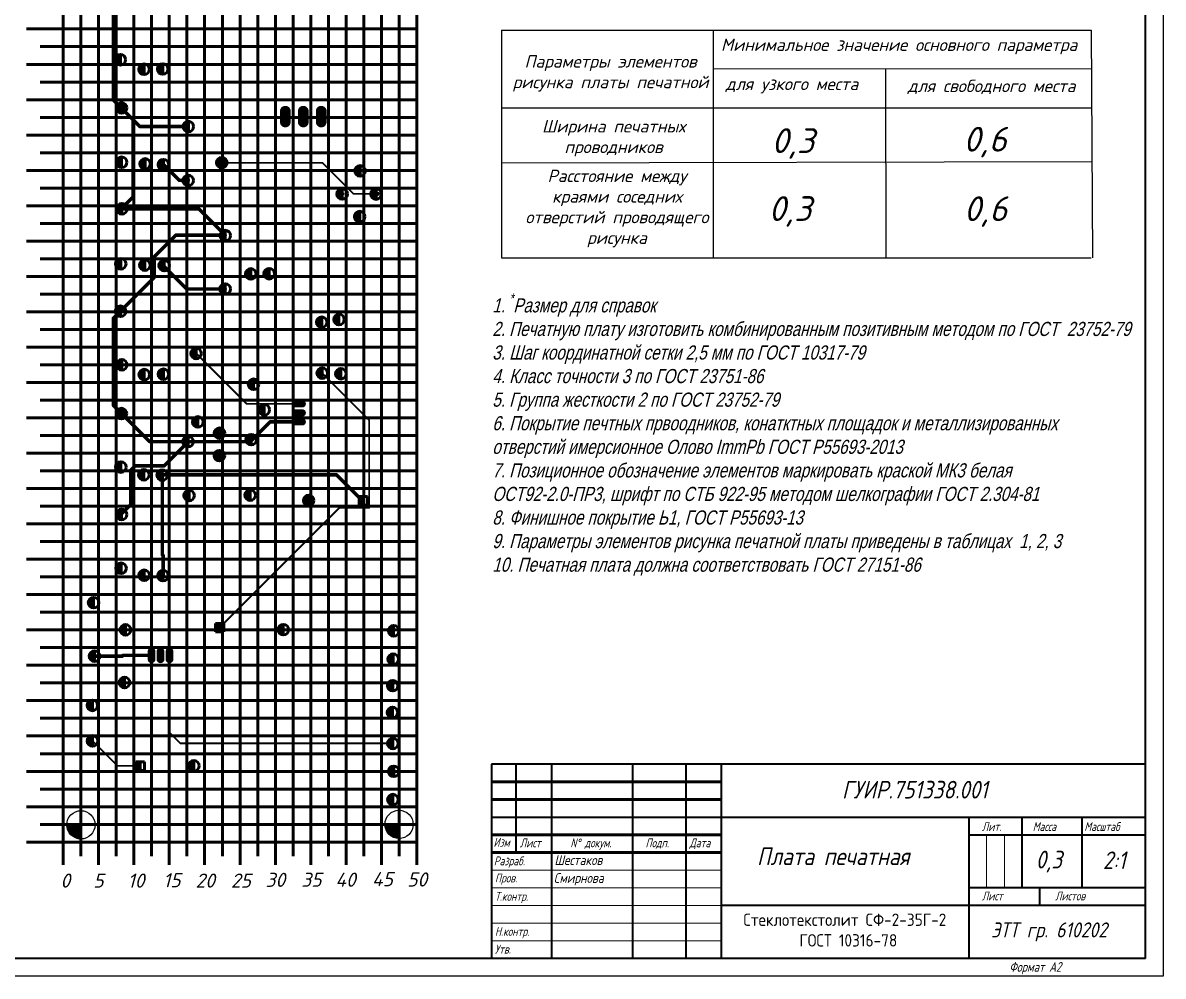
# Model space of a CAD drawing. Header units: millimetres. Extents: x 0 to 9139, y -367 to 2333.
# Drawn here: x 5945.3 to 6267.9, y 1450 to 1719.7 of the extents above; entities that cross this region are included whole.
import ezdxf

# ---------------------------------------------------------------- set-up
doc = ezdxf.new("R2010")
doc.units = ezdxf.units.MM
doc.header["$LTSCALE"] = 0.5
doc.layers.get('0').update_dxf_attribs({"lineweight": 60})
for name, color, linetype in [('BottomLayer', 5, 'Continuous'), ('KONTUR', 7, 'Continuous'), ('MultiLayer', 9, 'Continuous'), ('PDF _Текст', 7, 'Continuous')]:
    doc.layers.add(name, color=color, linetype=linetype)
for name, color, linetype, lineweight in [('Основная', 7, 'Continuous', 40), ('Слой1', 7, 'Continuous', 60), ('текст', 7, 'Continuous', 30), ('Толстые', 7, 'Continuous', 30), ('тонкая', 7, 'Continuous', 20)]:
    doc.layers.add(name, color=color, linetype=linetype, lineweight=lineweight)
doc.styles.add('ESKD', font='standarteskd.shx', dxfattribs={"width": 0.8, "oblique": 15})
doc.styles.add('PDF ISOCPEUR Italic', font='isocpeui.ttf')
doc.styles.get("Standard").update_dxf_attribs({"font": 'isocpeui.ttf', "width": 0.9})
doc.styles.add('стиль1', font='romans.shx', dxfattribs={"width": 0.75, "oblique": 15, "height": 3.5})

# ---------------------------------------------------------------- blocks, each defined once
blk = doc.blocks.new('*U61')
for p, q in [((-7.5, 3.22), (-7.5, -3.22)), ((-2.5, 3.22), (-2.5, -0.78)), ((2.5, 3.22), (2.5, -3.22)), ((7.5, 3.22), (7.5, -0.78))]:
    blk.add_line(p, q)
blk = doc.blocks.new('*U62')
at = {"color": 0, "linetype": 'ByBlock', "lineweight": -2, "transparency": 16777216}
for p in [(0, 0), (20, 0), (40, 0), (60, 0), (80, 0)]:
    blk.add_blockref('*U61', p, dxfattribs=at)
blk = doc.blocks.new('*U63')
blk.add_line((0, 1.97), (0, -1.97))
blk = doc.blocks.new('*U64')
at = {"color": 0, "linetype": 'ByBlock', "lineweight": -2, "transparency": 16777216}
for p in [(0, 0), (10, 0), (20, 0), (30, 0), (40, 0), (50, 0), (60, 0), (70, 0), (80, 0), (90, 0), (100, 0), (110, 0), (120, 0), (130, 0), (140, 0), (150, 0), (160, 0), (170, 0), (180, 0), (190, 0), (200, 0), (210, 0), (220, 0), (230, 0), (240, 0), (250, 0)]:
    blk.add_blockref('*U63', p, dxfattribs=at)
blk = doc.blocks.new('*U65')
blk.add_line((3.25, 0), (-3.25, 0))
blk = doc.blocks.new('*U66')
at = {"color": 0, "linetype": 'ByBlock', "lineweight": -2, "transparency": 16777216}
for p in [(0, 0), (0, -5), (0, -10), (0, -15), (0, -20), (0, -25), (0, -30), (0, -35), (0, -40), (0, -45), (0, -50), (0, -55), (0, -60), (0, -65), (0, -70), (0, -75), (0, -80), (0, -85), (0, -90), (0, -95), (0, -100), (0, -105), (0, -110), (0, -115), (0, -120), (0, -125), (0, -130), (0, -135), (0, -140), (0, -145), (0, -150), (0, -155), (0, -160), (0, -165), (0, -170), (0, -175), (0, -180), (0, -185), (0, -190), (0, -195), (0, -200), (0, -205), (0, -210), (0, -215), (0, -220), (0, -225), (0, -230), (0, -235), (0, -240), (0, -245), (0, -250)]:
    blk.add_blockref('*U65', p, dxfattribs=at)
blk = doc.blocks.new('*U57')
for p, q in [((-50, 5), (50, 5)), ((-50, 0), (50, 0)), ((50, -5), (-50, -5))]:
    blk.add_line(p, q)
blk = doc.blocks.new('*U58')
at = {"color": 0, "linetype": 'ByBlock', "lineweight": -2, "transparency": 16777216}
for p in [(0, 285), (0, 270), (0, 255), (0, 240), (0, 225), (0, 210), (0, 195), (0, 180), (0, 165), (0, 150), (0, 135), (0, 120), (0, 105), (0, 90), (0, 75), (0, 60), (0, 45), (0, 30), (0, 15), (0, 0)]:
    blk.add_blockref('*U57', p, dxfattribs=at)
blk = doc.blocks.new('*U59')
for p, q in [((-5, 152.5), (-5, 147.5)), ((0, -152.5), (0, 152.5)), ((5, -152.5), (5, 152.5)), ((-5, 147.5), (-5, -152.5))]:
    blk.add_line(p, q)
blk = doc.blocks.new('*U60')
at = {"color": 0, "linetype": 'ByBlock', "lineweight": -2, "transparency": 16777216}
for p in [(0, 0), (15, 0), (30, 0), (45, 0), (60, 0), (75, 0), (90, 0)]:
    blk.add_blockref('*U59', p, dxfattribs=at)

msp = doc.modelspace()

# ---------------------------------------------------------------- hatches: boundary and pattern name
h = msp.add_hatch(color=256)
h.dxf.hatch_style = 1
h.paths.add_polyline_path([(5972.88, 1710.74, 0.414214), (5971.38, 1709.24, 0.414214), (5972.88, 1707.74), (5972.88, 1709.24)])
h = msp.add_hatch(color=256)
h.dxf.hatch_style = 1
h.paths.add_polyline_path([(5979.59, 1708.04, 0.414214), (5978.09, 1706.54, 0.414214), (5979.59, 1705.04), (5979.59, 1706.54)])
h = msp.add_hatch(color=256)
h.dxf.hatch_style = 1
h.paths.add_polyline_path([(5984.87, 1708.12, 0.414214), (5983.37, 1706.62, 0.414214), (5984.87, 1705.12), (5984.87, 1706.62)])
h = msp.add_hatch(color=256)
h.dxf.hatch_style = 1
h.paths.add_polyline_path([(5973.21, 1697.12, 0.414214), (5971.71, 1695.62, 0.414214), (5973.21, 1694.12), (5973.21, 1695.62)])
h = msp.add_hatch(color=256)
h.dxf.hatch_style = 1
h.paths.add_polyline_path([(5992.12, 1691.84, 0.414214), (5990.62, 1690.34, 0.414214), (5992.12, 1688.84), (5992.12, 1690.34)])
h = msp.add_hatch(color=256)
h.dxf.hatch_style = 1
h.paths.add_polyline_path([(5973.24, 1681.74, 0.414214), (5971.74, 1680.24, 0.414214), (5973.24, 1678.74), (5973.24, 1680.24)])
h = msp.add_hatch(color=256)
h.dxf.hatch_style = 1
h.paths.add_polyline_path([(5979.88, 1681.27, 0.414214), (5978.38, 1679.77, 0.414214), (5979.88, 1678.27), (5979.88, 1679.77)])
h = msp.add_hatch(color=256)
h.dxf.hatch_style = 1
h.paths.add_polyline_path([(5985.06, 1681.05, 0.414214), (5983.56, 1679.55, 0.414214), (5985.06, 1678.05), (5985.06, 1679.55)])
h = msp.add_hatch(color=256)
h.dxf.hatch_style = 1
h.paths.add_polyline_path([(6000.07, 1680.13, 1), (6003.07, 1680.13, 1)])
h = msp.add_hatch(color=256)
h.dxf.hatch_style = 1
h.paths.add_polyline_path([(6040.69, 1679.3, 0.414214), (6039.19, 1677.8, 0.414214), (6040.69, 1676.3), (6040.69, 1677.8)])
h = msp.add_hatch(color=256)
h.dxf.hatch_style = 1
h.paths.add_polyline_path([(5992.07, 1676.59, 0.414214), (5990.57, 1675.09, 0.414214), (5992.07, 1673.59), (5992.07, 1675.09)])
h = msp.add_hatch(color=256)
h.dxf.hatch_style = 1
h.paths.add_polyline_path([(6035.62, 1672.77, 0.414214), (6034.12, 1671.27, 0.414214), (6035.62, 1669.77), (6035.62, 1671.27)])
h = msp.add_hatch(color=256)
h.dxf.hatch_style = 1
h.paths.add_polyline_path([(6045.21, 1672.75, 0.414214), (6043.71, 1671.25, 0.414214), (6045.21, 1669.75), (6045.21, 1671.25)])
h = msp.add_hatch(color=256)
h.dxf.hatch_style = 1
h.paths.add_polyline_path([(5973.3, 1668.58, 0.414214), (5971.8, 1667.08, 0.414214), (5973.3, 1665.58), (5973.3, 1667.08)])
h = msp.add_hatch(color=256)
h.dxf.hatch_style = 1
h.paths.add_polyline_path([(6040.58, 1666.36, 0.414214), (6039.08, 1664.86, 0.414214), (6040.58, 1663.36), (6040.58, 1664.86)])
h = msp.add_hatch(color=256)
h.dxf.hatch_style = 1
h.paths.add_polyline_path([(6002.56, 1661, 0.414214), (6001.06, 1659.5, 0.414214), (6002.56, 1658), (6002.56, 1659.5)])
h = msp.add_hatch(color=256)
h.dxf.hatch_style = 1
h.paths.add_polyline_path([(5973, 1653, 0.414214), (5971.5, 1651.5, 0.414214), (5973, 1650), (5973, 1651.5)])
h = msp.add_hatch(color=256)
h.dxf.hatch_style = 1
h.paths.add_polyline_path([(5979.81, 1652.64, 0.414214), (5978.31, 1651.14, 0.414214), (5979.81, 1649.64), (5979.81, 1651.14)])
h = msp.add_hatch(color=256)
h.dxf.hatch_style = 1
h.paths.add_polyline_path([(5985.28, 1652.52, 0.414214), (5983.78, 1651.02, 0.414214), (5985.28, 1649.52), (5985.28, 1651.02)])
h = msp.add_hatch(color=256)
h.dxf.hatch_style = 1
h.paths.add_polyline_path([(6009.77, 1650.15, 0.414214), (6008.27, 1648.65, 0.414214), (6009.77, 1647.15), (6009.77, 1648.65)])
h = msp.add_hatch(color=256)
h.dxf.hatch_style = 1
h.paths.add_polyline_path([(6014.99, 1650.21, 0.414214), (6013.49, 1648.71, 0.414214), (6014.99, 1647.21), (6014.99, 1648.71)])
h = msp.add_hatch(color=256)
h.dxf.hatch_style = 1
h.paths.add_polyline_path([(6002.53, 1645.89, 0.414214), (6001.03, 1644.39, 0.414214), (6002.53, 1642.89), (6002.53, 1644.39)])
h = msp.add_hatch(color=256)
h.dxf.hatch_style = 1
h.paths.add_polyline_path([(5972.94, 1639.58, 0.414214), (5971.44, 1638.08, 0.414214), (5972.94, 1636.58), (5972.94, 1638.08)])
h = msp.add_hatch(color=256)
h.dxf.hatch_style = 1
h.paths.add_polyline_path([(6029.84, 1636.49, 0.414214), (6028.34, 1634.99, 0.414214), (6029.84, 1633.49), (6029.84, 1634.99)])
h = msp.add_hatch(color=256)
h.dxf.hatch_style = 1
h.paths.add_polyline_path([(6034.73, 1637.25, 0.414214), (6033.23, 1635.75, 0.414214), (6034.73, 1634.25), (6034.73, 1635.75)])
h = msp.add_hatch(color=256)
h.dxf.hatch_style = 1
h.paths.add_polyline_path([(5994.31, 1627.64, 0.414214), (5992.81, 1626.14, 0.414214), (5994.31, 1624.64), (5994.31, 1626.14)])
h = msp.add_hatch(color=256)
h.dxf.hatch_style = 1
h.paths.add_polyline_path([(5973.28, 1624.45, 0.414214), (5971.78, 1622.95, 0.414214), (5973.28, 1621.45), (5973.28, 1622.95)])
h = msp.add_hatch(color=256)
h.dxf.hatch_style = 1
h.paths.add_polyline_path([(5979.65, 1621.67, 0.414214), (5978.15, 1620.17, 0.414214), (5979.65, 1618.67), (5979.65, 1620.17)])
h = msp.add_hatch(color=256)
h.dxf.hatch_style = 1
h.paths.add_polyline_path([(5985.05, 1621.78, 0.414214), (5983.55, 1620.28, 0.414214), (5985.05, 1618.78), (5985.05, 1620.28)])
h = msp.add_hatch(color=256)
h.dxf.hatch_style = 1
h.paths.add_polyline_path([(6029.99, 1622.09, 0.414214), (6028.49, 1620.59, 0.414214), (6029.99, 1619.09), (6029.99, 1620.59)])
h = msp.add_hatch(color=256)
h.dxf.hatch_style = 1
h.paths.add_polyline_path([(6035.26, 1621.91, 0.414214), (6033.76, 1620.41, 0.414214), (6035.26, 1618.91), (6035.26, 1620.41)])
h = msp.add_hatch(color=256)
h.dxf.hatch_style = 1
h.paths.add_polyline_path([(6010.57, 1618.94, 0.414214), (6009.07, 1617.44, 0.414214), (6010.57, 1615.94), (6010.57, 1617.44)])
h = msp.add_hatch(color=256)
h.dxf.hatch_style = 1
h.paths.add_polyline_path([(5973.17, 1610.65, 0.414214), (5971.67, 1609.15, 0.414214), (5973.17, 1607.65), (5973.17, 1609.15)])
h = msp.add_hatch(color=256)
h.dxf.hatch_style = 1
h.paths.add_polyline_path([(6013.6, 1611.71, 0.414214), (6012.1, 1610.21, 0.414214), (6013.6, 1608.71), (6013.6, 1610.21)])
h = msp.add_hatch(color=256)
h.dxf.hatch_style = 1
h.paths.add_polyline_path([(5994.81, 1608.28, 0.414214), (5993.31, 1606.78, 0.414214), (5994.81, 1605.28), (5994.81, 1606.78)])
h = msp.add_hatch(color=256)
h.dxf.hatch_style = 1
h.paths.add_polyline_path([(6000.94, 1605.09, 0.414214), (5999.44, 1603.59, 0.414214), (6000.94, 1602.09), (6000.94, 1603.59)])
h = msp.add_hatch(color=256)
h.dxf.hatch_style = 1
h.paths.add_polyline_path([(5992.04, 1602.7, 0.414214), (5990.54, 1601.2, 0.414214), (5992.04, 1599.7), (5992.04, 1601.2)])
h = msp.add_hatch(color=256)
h.dxf.hatch_style = 1
h.paths.add_polyline_path([(6009.89, 1603.26, 0.414214), (6008.39, 1601.76, 0.414214), (6009.89, 1600.26), (6009.89, 1601.76)])
h = msp.add_hatch(color=256)
h.dxf.hatch_style = 1
h.paths.add_polyline_path([(6000.89, 1598.74, 0.414214), (5999.39, 1597.24, 0.414214), (6000.89, 1595.74), (6000.89, 1597.24)])
h = msp.add_hatch(color=256)
h.dxf.hatch_style = 1
h.paths.add_polyline_path([(5973.02, 1595.52, 0.414214), (5971.52, 1594.02, 0.414214), (5973.02, 1592.52), (5973.02, 1594.02)])
h = msp.add_hatch(color=256)
h.dxf.hatch_style = 1
h.paths.add_polyline_path([(5979.53, 1593.33, 0.414214), (5978.03, 1591.83, 0.414214), (5979.53, 1590.33), (5979.53, 1591.83)])
h = msp.add_hatch(color=256)
h.dxf.hatch_style = 1
h.paths.add_polyline_path([(5984.73, 1593.22, 0.414214), (5983.23, 1591.72, 0.414214), (5984.73, 1590.22), (5984.73, 1591.72)])
h = msp.add_hatch(color=256)
h.dxf.hatch_style = 1
h.paths.add_polyline_path([(5992.33, 1587.46, 0.414214), (5990.83, 1585.96, 0.414214), (5992.33, 1584.46), (5992.33, 1585.96)])
h = msp.add_hatch(color=256)
h.dxf.hatch_style = 1
h.paths.add_polyline_path([(6009.6, 1587.56, 0.414214), (6008.1, 1586.06, 0.414214), (6009.6, 1584.56), (6009.6, 1586.06)])
h = msp.add_hatch(color=256)
h.dxf.hatch_style = 1
h.paths.add_polyline_path([(6026.16, 1586.05, 0.414214), (6024.66, 1584.55, 0.414214), (6026.16, 1583.05), (6026.16, 1584.55)])
h = msp.add_hatch(color=256)
h.dxf.hatch_style = 1
h.paths.add_polyline_path([(6041.63, 1585.66), (6040.44, 1585.66), (6040.44, 1583.26), (6041.63, 1583.26)])
h = msp.add_hatch(color=256)
h.dxf.hatch_style = 1
h.paths.add_polyline_path([(5973.23, 1582.1, 0.414214), (5971.73, 1580.6, 0.414214), (5973.23, 1579.1), (5973.23, 1580.6)])
h = msp.add_hatch(color=256)
h.dxf.hatch_style = 1
h.paths.add_polyline_path([(5973.08, 1566.89, 0.414214), (5971.58, 1565.39, 0.414214), (5973.08, 1563.89), (5973.08, 1565.39)])
h = msp.add_hatch(color=256)
h.dxf.hatch_style = 1
h.paths.add_polyline_path([(5979.62, 1564.9, 0.414214), (5978.12, 1563.4, 0.414214), (5979.62, 1561.9), (5979.62, 1563.4)])
h = msp.add_hatch(color=256)
h.dxf.hatch_style = 1
h.paths.add_polyline_path([(5984.94, 1564.8, 0.414214), (5983.44, 1563.3, 0.414214), (5984.94, 1561.8), (5984.94, 1563.3)])
h = msp.add_hatch(color=256)
h.dxf.hatch_style = 1
h.paths.add_polyline_path([(5965.32, 1557.16, 0.414214), (5963.82, 1555.66, 0.414214), (5965.32, 1554.16), (5965.32, 1555.66)])
h = msp.add_hatch(color=256)
h.dxf.hatch_style = 1
h.paths.add_polyline_path([(5974.33, 1549.47, 0.414214), (5972.83, 1547.97, 0.414214), (5974.33, 1546.47), (5974.33, 1547.97)])
h = msp.add_hatch(color=256)
h.dxf.hatch_style = 1
h.paths.add_polyline_path([(6000.99, 1549.78), (5999.8, 1549.78), (5999.8, 1547.38), (6000.99, 1547.38)])
h = msp.add_hatch(color=256)
h.dxf.hatch_style = 1
h.paths.add_polyline_path([(6018.98, 1549.52, 0.414214), (6017.48, 1548.02, 0.414214), (6018.98, 1546.52), (6018.98, 1548.02)])
h = msp.add_hatch(color=256)
h.dxf.hatch_style = 1
h.paths.add_polyline_path([(6050.19, 1549.2, 0.414214), (6048.69, 1547.7, 0.414214), (6050.19, 1546.2), (6050.19, 1547.7)])
h = msp.add_hatch(color=256)
h.dxf.hatch_style = 1
h.paths.add_polyline_path([(5965.57, 1542.02, 0.414214), (5964.07, 1540.52, 0.414214), (5965.57, 1539.02), (5965.57, 1540.52)])
h = msp.add_hatch(color=256)
h.dxf.hatch_style = 1
h.paths.add_polyline_path([(6050.06, 1541.18, 0.414214), (6048.56, 1539.68, 0.414214), (6050.06, 1538.18), (6050.06, 1539.68)])
h = msp.add_hatch(color=256)
h.dxf.hatch_style = 1
h.paths.add_polyline_path([(5974.06, 1534.56, 0.414214), (5972.56, 1533.06, 0.414214), (5974.06, 1531.56), (5974.06, 1533.06)])
h = msp.add_hatch(color=256)
h.dxf.hatch_style = 1
h.paths.add_polyline_path([(6049.92, 1533.67, 0.414214), (6048.42, 1532.17, 0.414214), (6049.92, 1530.67), (6049.92, 1532.17)])
h = msp.add_hatch(color=256)
h.dxf.hatch_style = 1
h.paths.add_polyline_path([(5964.96, 1528.1, 0.414214), (5963.46, 1526.6, 0.414214), (5964.96, 1525.1), (5964.96, 1526.6)])
h = msp.add_hatch(color=256)
h.dxf.hatch_style = 1
h.paths.add_polyline_path([(6049.85, 1526.1, 0.414214), (6048.35, 1524.6, 0.414214), (6049.85, 1523.1), (6049.85, 1524.6)])
h = msp.add_hatch(color=256)
h.dxf.hatch_style = 1
h.paths.add_polyline_path([(5965.01, 1518.04, 0.414214), (5963.51, 1516.54, 0.414214), (5965.01, 1515.04), (5965.01, 1516.54)])
h = msp.add_hatch(color=256)
h.dxf.hatch_style = 1
h.paths.add_polyline_path([(6049.97, 1517.31, 0.414214), (6048.47, 1515.81, 0.414214), (6049.97, 1514.31), (6049.97, 1515.81)])
h = msp.add_hatch(color=256)
h.dxf.hatch_style = 1
h.paths.add_polyline_path([(5978.49, 1510.61), (5977.3, 1510.61), (5977.3, 1508.21), (5978.49, 1508.21)])
h = msp.add_hatch(color=256)
h.dxf.hatch_style = 1
h.paths.add_polyline_path([(5993.68, 1510.99, 0.414214), (5992.18, 1509.49, 0.414214), (5993.68, 1507.99), (5993.68, 1509.49)])
h = msp.add_hatch(color=256)
h.dxf.hatch_style = 1
h.paths.add_polyline_path([(6050.22, 1509.45, 0.414214), (6048.72, 1507.95, 0.414214), (6050.22, 1506.45), (6050.22, 1507.95)])
h = msp.add_hatch(color=256)
h.dxf.hatch_style = 1
h.paths.add_polyline_path([(6049.98, 1501.44, 0.414214), (6048.48, 1499.94, 0.414214), (6049.98, 1498.44), (6049.98, 1499.94)])
at = {"layer": 'BottomLayer'}
h = msp.add_hatch(color=256, dxfattribs=at)
h.dxf.hatch_style = 1
edge = h.paths.add_edge_path()
edge.add_line((5961.73, 1492.81), (5957.73, 1492.81))
edge.add_arc((5961.75, 1492.84), 4.03, 180.378, 269.622)
edge.add_line((5961.73, 1488.81), (5961.73, 1492.81))
h = msp.add_hatch(color=256, dxfattribs=at)
h.dxf.hatch_style = 1
edge = h.paths.add_edge_path()
edge.add_line((6051.72, 1492.94), (6047.72, 1492.94))
edge.add_arc((6051.75, 1492.97), 4.03, 180.378, 269.622)
edge.add_line((6051.72, 1488.94), (6051.72, 1492.94))

# ---------------------------------------------------------------- linework, layer by layer
for p, q in [((6056.73, 1787.94), (6056.73, 1487.94)), ((6142.88, 1504.99), (6077.88, 1504.99)), ((6142.88, 1499.99), (6077.88, 1499.99)), ((5956.73, 1487.94), (5959.23, 1487.94)), ((6056.73, 1487.94), (6056.73, 1481.5)), ((6142.88, 1489.99), (6077.88, 1489.99)), ((6142.88, 1484.99), (6077.88, 1484.99)), ((6212.88, 1454.99), (6212.88, 1454.99))]:
    msp.add_line(p, q)
for p, q in [((6034.63, 1671.78), (6034.59, 1670.94)), ((6035.25, 1672.36), (6034.63, 1671.78)), ((6044.63, 1671.78), (6044.59, 1670.94)), ((6045.25, 1672.36), (6044.63, 1671.78)), ((6034.59, 1670.94), (6035.16, 1670.31)), ((6044.59, 1670.94), (6045.16, 1670.31))]:
    msp.add_line(p, q, dxfattribs=at)
for points, const_width in [([(5970.93, 1697.83), (5970.93, 1722.52)], 1), ([(5970.93, 1697.83), (5973.07, 1695.7)], 1), ([(5973.07, 1695.7), (5976.47, 1692.29)], 1), ([(6019.55, 1694.68), (6019.55, 1691.63)], 3.05), ([(6024.63, 1694.68), (6024.63, 1691.63)], 3.05), ([(6029.71, 1694.68), (6029.71, 1691.63)], 3.05), ([(5976.47, 1692.29), (5978.4, 1690.36)], 1), ([(5976.47, 1670.4), (5976.47, 1692.29)], 1), ([(5978.4, 1690.36), (5992.12, 1690.36)], 1), ([(5985, 1679.7), (5989.58, 1675.12)], 1), ([(6001.51, 1680.1), (6030.06, 1680.1)], 0.508), ([(6030.06, 1680.1), (6038.85, 1671.31)], 0.508), ([(5989.58, 1675.12), (5992.12, 1675.12)], 1), ([(6038.85, 1671.31), (6045.63, 1671.31)], 0.508), ([(5973.07, 1667), (5976.47, 1670.4)], 1), ([(5973.07, 1667), (5995.16, 1667)], 1), ([(5995.16, 1667), (6002.53, 1659.63)], 1), ([(5982.46, 1653.48), (5988.61, 1659.63)], 1), ([(5988.61, 1659.63), (6002.53, 1659.63)], 1), ([(5982.46, 1647.69), (5982.46, 1653.48)], 1), ([(5985, 1650.99), (5991.61, 1644.39)], 1), ([(5973.07, 1638.29), (5982.46, 1647.69)], 1), ([(5991.61, 1644.39), (6002.53, 1644.39)], 1), ([(5970.93, 1636.16), (5973.07, 1638.29)], 1), ([(5970.93, 1611.47), (5970.93, 1636.16)], 1), ([(5993.84, 1626.69), (6008.65, 1611.88)], 0.508), ([(6029.96, 1620.58), (6043.27, 1607.27)], 0.508), ([(5970.93, 1611.47), (5973.07, 1609.34)], 1), ([(5973.07, 1609.34), (5981.19, 1601.21)], 1), ([(6008.65, 1611.88), (6023.36, 1611.88)], 0.508), ([(6024.36, 1611.88), (6022.36, 1611.88)], 2), ([(6024.36, 1609.34), (6022.36, 1609.34)], 2), ([(6009.64, 1601.21), (6015.23, 1606.8)], 1), ([(6015.23, 1606.8), (6023.36, 1606.8)], 1), ([(6024.36, 1606.8), (6022.36, 1606.8)], 2), ([(6043.27, 1582.52), (6043.27, 1607.27)], 0.508), ([(5981.19, 1601.21), (5992.12, 1601.21)], 1), ([(5985.26, 1594.35), (5992.12, 1601.21)], 1), ([(5992.12, 1601.21), (6009.64, 1601.21)], 1), ([(5975.81, 1593.08), (5977.08, 1594.35)], 1), ([(5977.08, 1594.35), (5985.26, 1594.35)], 1), ([(5975.81, 1583.38), (5975.81, 1593.08)], 1), ([(5984.75, 1569.26), (5984.75, 1591.81)], 1), ([(5984.75, 1591.81), (6034.03, 1591.81)], 1), ([(6034.03, 1591.81), (6041.39, 1584.45)], 1), ([(5973.07, 1580.64), (5975.81, 1583.38)], 1), ([(6000.75, 1548.38), (6034.89, 1582.52)], 0.508), ([(6034.89, 1582.52), (6043.27, 1582.52)], 0.508), ([(5984.75, 1569.26), (5985, 1569)], 1), ([(5985, 1563.36), (5985, 1569)], 1), ([(5981.7, 1541.84), (5981.7, 1539.64)], 2.2), ([(5984.24, 1541.84), (5984.24, 1539.64)], 2.2), ([(5986.78, 1541.84), (5986.78, 1539.64)], 2.2), ([(5965.19, 1540.5), (5973.42, 1540.5)], 1), ([(5973.42, 1540.5), (5973.66, 1540.74)], 1), ([(5973.66, 1540.74), (5981.7, 1540.74)], 1), ([(5986.78, 1518.92), (5986.78, 1540.74)], 0.508), ([(5964.94, 1516.63), (5972.05, 1509.52)], 0.508), ([(5986.78, 1518.92), (5989.83, 1515.87)], 0.508), ([(5989.83, 1515.87), (6050.03, 1515.87)], 0.508), ([(5972.05, 1509.52), (5978.4, 1509.52)], 0.508)]:
    msp.add_lwpolyline(points, dxfattribs=dict(at, const_width=const_width))
for points, const_width in [([(5970.68, 1697.83, 1), (5971.18, 1697.83, 1)], 0.5), ([(5970.68, 1697.83, 1), (5971.18, 1697.83, 1)], 0.5), ([(5972.47, 1695.7, 1), (5973.67, 1695.7, 1)], 1.2), ([(5972.82, 1695.7, 1), (5973.32, 1695.7, 1)], 0.5), ([(5972.82, 1695.7, 1), (5973.32, 1695.7, 1)], 0.5), ([(6018.79, 1694.68, 1), (6020.31, 1694.68, 1)], 1.52), ([(6023.87, 1694.68, 1), (6025.39, 1694.68, 1)], 1.52), ([(6028.95, 1694.68, 1), (6030.47, 1694.68, 1)], 1.52), ([(5976.22, 1692.29, 1), (5976.72, 1692.29, 1)], 0.5), ([(5976.22, 1692.29, 1), (5976.72, 1692.29, 1)], 0.5), ([(5976.22, 1692.29, 1), (5976.72, 1692.29, 1)], 0.5), ([(5978.15, 1690.36, 1), (5978.65, 1690.36, 1)], 0.5), ([(5978.15, 1690.36, 1), (5978.65, 1690.36, 1)], 0.5), ([(5991.87, 1690.36, 1), (5992.37, 1690.36, 1)], 0.5), ([(6018.79, 1691.63, 1), (6020.31, 1691.63, 1)], 1.52), ([(6023.87, 1691.63, 1), (6025.39, 1691.63, 1)], 1.52), ([(6028.95, 1691.63, 1), (6030.47, 1691.63, 1)], 1.52), ([(5984.75, 1679.7, 1), (5985.25, 1679.7, 1)], 0.5), ([(6001.39, 1680.1, 1), (6001.64, 1680.1, 1)], 0.254), ([(6029.94, 1680.1, 1), (6030.19, 1680.1, 1)], 0.254), ([(6029.94, 1680.1, 1), (6030.19, 1680.1, 1)], 0.254), ([(5989.33, 1675.12, 1), (5989.83, 1675.12, 1)], 0.5), ([(5989.33, 1675.12, 1), (5989.83, 1675.12, 1)], 0.5), ([(5991.87, 1675.12, 1), (5992.37, 1675.12, 1)], 0.5), ([(6035.33, 1671.31, 1), (6035.93, 1671.31, 1)], 0.6), ([(6038.73, 1671.31, 1), (6038.98, 1671.31, 1)], 0.254), ([(6038.73, 1671.31, 1), (6038.98, 1671.31, 1)], 0.254), ([(6045.33, 1671.31, 1), (6045.93, 1671.31, 1)], 0.6), ([(6045.5, 1671.31, 1), (6045.76, 1671.31, 1)], 0.254), ([(5976.22, 1670.4, 1), (5976.72, 1670.4, 1)], 0.5), ([(5976.22, 1670.4, 1), (5976.72, 1670.4, 1)], 0.5), ([(5972.82, 1667, 1), (5973.32, 1667, 1)], 0.5), ([(5972.82, 1667, 1), (5973.32, 1667, 1)], 0.5), ([(5994.91, 1667, 1), (5995.41, 1667, 1)], 0.5), ([(5994.91, 1667, 1), (5995.41, 1667, 1)], 0.5), ([(5988.36, 1659.63, 1), (5988.86, 1659.63, 1)], 0.5), ([(5988.36, 1659.63, 1), (5988.86, 1659.63, 1)], 0.5), ([(6002.28, 1659.63, 1), (6002.78, 1659.63, 1)], 0.5), ([(6002.28, 1659.63, 1), (6002.78, 1659.63, 1)], 0.5), ([(5982.21, 1653.48, 1), (5982.71, 1653.48, 1)], 0.5), ([(5982.21, 1653.48, 1), (5982.71, 1653.48, 1)], 0.5), ([(5984.75, 1650.99, 1), (5985.25, 1650.99, 1)], 0.5), ([(5982.21, 1647.69, 1), (5982.71, 1647.69, 1)], 0.5), ([(5982.21, 1647.69, 1), (5982.71, 1647.69, 1)], 0.5), ([(5991.36, 1644.39, 1), (5991.86, 1644.39, 1)], 0.5), ([(5991.36, 1644.39, 1), (5991.86, 1644.39, 1)], 0.5), ([(6002.28, 1644.39, 1), (6002.78, 1644.39, 1)], 0.5), ([(5972.82, 1638.29, 1), (5973.32, 1638.29, 1)], 0.5), ([(5972.82, 1638.29, 1), (5973.32, 1638.29, 1)], 0.5), ([(5970.68, 1636.16, 1), (5971.18, 1636.16, 1)], 0.5), ([(5970.68, 1636.16, 1), (5971.18, 1636.16, 1)], 0.5), ([(5993.72, 1626.69, 1), (5993.97, 1626.69, 1)], 0.254), ([(6029.84, 1620.58, 1), (6030.09, 1620.58, 1)], 0.254), ([(5970.68, 1611.47, 1), (5971.18, 1611.47, 1)], 0.5), ([(5970.68, 1611.47, 1), (5971.18, 1611.47, 1)], 0.5), ([(5972.47, 1609.34, 1), (5973.67, 1609.34, 1)], 1.2), ([(5972.82, 1609.34, 1), (5973.32, 1609.34, 1)], 0.5), ([(5972.82, 1609.34, 1), (5973.32, 1609.34, 1)], 0.5), ([(6008.52, 1611.88, 1), (6008.78, 1611.88, 1)], 0.254), ([(6008.52, 1611.88, 1), (6008.78, 1611.88, 1)], 0.254), ([(6021.86, 1611.88, 1), (6022.86, 1611.88, 1)], 1), ([(6021.86, 1609.34, 1), (6022.86, 1609.34, 1)], 1), ([(6023.23, 1611.88, 1), (6023.49, 1611.88, 1)], 0.254), ([(6023.86, 1611.88, 1), (6024.86, 1611.88, 1)], 1), ([(6023.86, 1609.34, 1), (6024.86, 1609.34, 1)], 1), ([(6014.98, 1606.8, 1), (6015.48, 1606.8, 1)], 0.5), ([(6014.98, 1606.8, 1), (6015.48, 1606.8, 1)], 0.5), ([(6021.86, 1606.8, 1), (6022.86, 1606.8, 1)], 1), ([(6023.11, 1606.8, 1), (6023.61, 1606.8, 1)], 0.5), ([(6023.86, 1606.8, 1), (6024.86, 1606.8, 1)], 1), ([(6043.14, 1607.27, 1), (6043.4, 1607.27, 1)], 0.254), ([(6043.14, 1607.27, 1), (6043.4, 1607.27, 1)], 0.254), ([(5980.94, 1601.21, 1), (5981.44, 1601.21, 1)], 0.5), ([(5980.94, 1601.21, 1), (5981.44, 1601.21, 1)], 0.5), ([(5991.87, 1601.21, 1), (5992.37, 1601.21, 1)], 0.5), ([(5991.87, 1601.21, 1), (5992.37, 1601.21, 1)], 0.5), ([(5991.87, 1601.21, 1), (5992.37, 1601.21, 1)], 0.5), ([(6009.39, 1601.21, 1), (6009.89, 1601.21, 1)], 0.5), ([(6009.39, 1601.21, 1), (6009.89, 1601.21, 1)], 0.5), ([(5976.83, 1594.35, 1), (5977.33, 1594.35, 1)], 0.5), ([(5976.83, 1594.35, 1), (5977.33, 1594.35, 1)], 0.5), ([(5985.01, 1594.35, 1), (5985.51, 1594.35, 1)], 0.5), ([(5985.01, 1594.35, 1), (5985.51, 1594.35, 1)], 0.5), ([(5975.56, 1593.08, 1), (5976.06, 1593.08, 1)], 0.5), ([(5975.56, 1593.08, 1), (5976.06, 1593.08, 1)], 0.5), ([(5984.5, 1591.81, 1), (5985, 1591.81, 1)], 0.5), ([(5984.5, 1591.81, 1), (5985, 1591.81, 1)], 0.5), ([(6033.78, 1591.81, 1), (6034.28, 1591.81, 1)], 0.5), ([(6033.78, 1591.81, 1), (6034.28, 1591.81, 1)], 0.5), ([(6041.14, 1584.45, 1), (6041.64, 1584.45, 1)], 0.5), ([(5972.82, 1580.64, 1), (5973.32, 1580.64, 1)], 0.5), ([(5975.56, 1583.38, 1), (5976.06, 1583.38, 1)], 0.5), ([(5975.56, 1583.38, 1), (5976.06, 1583.38, 1)], 0.5), ([(6034.76, 1582.52, 1), (6035.02, 1582.52, 1)], 0.254), ([(6034.76, 1582.52, 1), (6035.02, 1582.52, 1)], 0.254), ([(6043.14, 1582.52, 1), (6043.4, 1582.52, 1)], 0.254), ([(6043.14, 1582.52, 1), (6043.4, 1582.52, 1)], 0.254), ([(5984.5, 1569.26, 1), (5985, 1569.26, 1)], 0.5), ([(5984.5, 1569.26, 1), (5985, 1569.26, 1)], 0.5), ([(5984.75, 1569, 1), (5985.25, 1569, 1)], 0.5), ([(5984.75, 1569, 1), (5985.25, 1569, 1)], 0.5), ([(5984.75, 1563.36, 1), (5985.25, 1563.36, 1)], 0.5), ([(5981.15, 1541.84, 1), (5982.25, 1541.84, 1)], 1.1), ([(5983.69, 1541.84, 1), (5984.79, 1541.84, 1)], 1.1), ([(5986.23, 1541.84, 1), (5987.33, 1541.84, 1)], 1.1), ([(5964.94, 1540.5, 1), (5965.44, 1540.5, 1)], 0.5), ([(5973.17, 1540.5, 1), (5973.67, 1540.5, 1)], 0.5), ([(5973.17, 1540.5, 1), (5973.67, 1540.5, 1)], 0.5), ([(5973.41, 1540.74, 1), (5973.91, 1540.74, 1)], 0.5), ([(5973.41, 1540.74, 1), (5973.91, 1540.74, 1)], 0.5), ([(5981.15, 1539.64, 1), (5982.25, 1539.64, 1)], 1.1), ([(5981.45, 1540.74, 1), (5981.95, 1540.74, 1)], 0.5), ([(5983.69, 1539.64, 1), (5984.79, 1539.64, 1)], 1.1), ([(5986.23, 1539.64, 1), (5987.33, 1539.64, 1)], 1.1), ([(5986.66, 1540.74, 1), (5986.91, 1540.74, 1)], 0.254), ([(5964.81, 1516.63, 1), (5965.07, 1516.63, 1)], 0.254), ([(5986.66, 1518.92, 1), (5986.91, 1518.92, 1)], 0.254), ([(5986.66, 1518.92, 1), (5986.91, 1518.92, 1)], 0.254), ([(5989.7, 1515.87, 1), (5989.96, 1515.87, 1)], 0.254), ([(5989.7, 1515.87, 1), (5989.96, 1515.87, 1)], 0.254), ([(6049.9, 1515.87, 1), (6050.16, 1515.87, 1)], 0.254), ([(5971.92, 1509.52, 1), (5972.18, 1509.52, 1)], 0.254), ([(5971.92, 1509.52, 1), (5972.18, 1509.52, 1)], 0.254)]:
    msp.add_lwpolyline(points, format="xyb", close=True, dxfattribs=dict(at, const_width=const_width))
for centre in [(6051.72, 1492.94), (5961.73, 1492.81)]:
    msp.add_circle(centre, 4, dxfattribs=at)
at = {"layer": 'KONTUR'}
for p, q in [((6267.88, 1869.99), (6267.88, 1449.99)), ((6267.88, 1449.99), (5670.88, 1449.99))]:
    msp.add_line(p, q, dxfattribs=at)
at = {"layer": 'Основная'}
for p, q in [((6262.88, 1454.99), (6262.88, 1864.99)), ((6077.88, 1509.99), (6077.88, 1454.99)), ((6262.88, 1509.99), (6077.88, 1509.99)), ((6084.88, 1484.99), (6084.88, 1509.99)), ((6094.88, 1509.99), (6094.88, 1454.99)), ((6117.88, 1454.99), (6117.88, 1509.99)), ((6132.88, 1509.99), (6132.88, 1454.99)), ((6142.88, 1509.99), (6142.88, 1454.99)), ((6077.88, 1494.99), (6262.88, 1494.99)), ((6212.88, 1494.99), (6212.88, 1454.99)), ((6227.88, 1494.99), (6227.88, 1474.99)), ((6244.88, 1494.99), (6244.88, 1474.99)), ((6212.88, 1489.99), (6262.88, 1489.99)), ((6262.88, 1474.99), (6212.88, 1474.99)), ((6232.88, 1474.99), (6232.88, 1469.99)), ((6262.88, 1469.99), (6142.88, 1469.99)), ((6262.88, 1454.99), (5678.88, 1454.99))]:
    msp.add_line(p, q, dxfattribs=at)
at = {"layer": 'Слой1'}
for p, q in [((5972.88, 1707.74), (5972.88, 1710.74)), ((5972.88, 1709.24), (5972.88, 1707.74)), ((5979.59, 1705.04), (5979.59, 1708.04)), ((5979.59, 1706.54), (5979.59, 1705.04)), ((5984.87, 1705.12), (5984.87, 1708.12)), ((5984.87, 1706.62), (5984.87, 1705.12)), ((5973.21, 1694.12), (5973.21, 1697.12)), ((5973.21, 1695.62), (5973.21, 1694.12)), ((5992.12, 1688.84), (5992.12, 1691.84)), ((5992.12, 1690.34), (5992.12, 1688.84)), ((5973.24, 1678.74), (5973.24, 1681.74)), ((5979.88, 1678.27), (5979.88, 1681.27)), ((5985.06, 1678.05), (5985.06, 1681.05)), ((5973.24, 1680.24), (5973.24, 1678.74)), ((5979.88, 1679.77), (5979.88, 1678.27)), ((5985.06, 1679.55), (5985.06, 1678.05)), ((6040.69, 1676.3), (6040.69, 1679.3)), ((6040.69, 1677.8), (6040.69, 1676.3)), ((5992.07, 1673.59), (5992.07, 1676.59)), ((5992.07, 1675.09), (5992.07, 1673.59)), ((6035.62, 1669.77), (6035.62, 1672.77)), ((6035.62, 1671.27), (6035.62, 1669.77)), ((6045.21, 1669.75), (6045.21, 1672.75)), ((6045.21, 1671.25), (6045.21, 1669.75)), ((5973.3, 1665.58), (5973.3, 1668.58)), ((5973.3, 1667.08), (5973.3, 1665.58)), ((6040.58, 1663.36), (6040.58, 1666.36)), ((6040.58, 1664.86), (6040.58, 1663.36)), ((6002.56, 1658), (6002.56, 1661)), ((6002.56, 1659.5), (6002.56, 1658)), ((5973, 1650), (5973, 1653)), ((5979.81, 1649.64), (5979.81, 1652.64)), ((5985.28, 1649.52), (5985.28, 1652.52)), ((5973, 1651.5), (5973, 1650)), ((5979.81, 1651.14), (5979.81, 1649.64)), ((5985.28, 1651.02), (5985.28, 1649.52)), ((6009.77, 1647.15), (6009.77, 1650.15)), ((6009.77, 1648.65), (6009.77, 1647.15)), ((6014.99, 1647.21), (6014.99, 1650.21)), ((6014.99, 1648.71), (6014.99, 1647.21)), ((6002.53, 1642.89), (6002.53, 1645.89)), ((6002.53, 1644.39), (6002.53, 1642.89)), ((5972.94, 1636.58), (5972.94, 1639.58)), ((5972.94, 1638.08), (5972.94, 1636.58)), ((6029.84, 1633.49), (6029.84, 1636.49)), ((6034.73, 1634.25), (6034.73, 1637.25)), ((6034.73, 1635.75), (6034.73, 1634.25)), ((6029.84, 1634.99), (6029.84, 1633.49)), ((5994.31, 1624.64), (5994.31, 1627.64)), ((5994.31, 1626.14), (5994.31, 1624.64)), ((5973.28, 1621.45), (5973.28, 1624.45)), ((5973.28, 1622.95), (5973.28, 1621.45)), ((5979.65, 1618.67), (5979.65, 1621.67)), ((5979.65, 1620.17), (5979.65, 1618.67)), ((5985.05, 1618.78), (5985.05, 1621.78)), ((5985.05, 1620.28), (5985.05, 1618.78)), ((6029.99, 1619.09), (6029.99, 1622.09)), ((6029.99, 1620.59), (6029.99, 1619.09)), ((6035.26, 1618.91), (6035.26, 1621.91)), ((6035.26, 1620.41), (6035.26, 1618.91)), ((6010.57, 1615.94), (6010.57, 1618.94)), ((6010.57, 1617.44), (6010.57, 1615.94)), ((5973.17, 1607.65), (5973.17, 1610.65)), ((6013.6, 1608.71), (6013.6, 1611.71)), ((6013.6, 1610.21), (6013.6, 1608.71)), ((5973.17, 1609.15), (5973.17, 1607.65)), ((5994.81, 1605.28), (5994.81, 1608.28)), ((5994.81, 1606.78), (5994.81, 1605.28)), ((6000.94, 1602.09), (6000.94, 1605.09)), ((6000.94, 1603.59), (6000.94, 1602.09)), ((5992.04, 1599.7), (5992.04, 1602.7)), ((5992.04, 1601.2), (5992.04, 1599.7)), ((6009.89, 1600.26), (6009.89, 1603.26)), ((6009.89, 1601.76), (6009.89, 1600.26)), ((6000.89, 1595.74), (6000.89, 1598.74)), ((6000.89, 1597.24), (6000.89, 1595.74)), ((5973.02, 1592.52), (5973.02, 1595.52)), ((5973.02, 1594.02), (5973.02, 1592.52)), ((5979.53, 1590.33), (5979.53, 1593.33)), ((5979.53, 1591.83), (5979.53, 1590.33)), ((5984.73, 1590.22), (5984.73, 1593.22)), ((5984.73, 1591.72), (5984.73, 1590.22)), ((5992.33, 1584.46), (5992.33, 1587.46)), ((6009.6, 1584.56), (6009.6, 1587.56)), ((5992.33, 1585.96), (5992.33, 1584.46)), ((6009.6, 1586.06), (6009.6, 1584.56)), ((6026.16, 1583.05), (6026.16, 1586.05)), ((6026.16, 1584.55), (6026.16, 1583.05)), ((6040.44, 1583.26), (6040.44, 1585.66)), ((6040.44, 1585.66), (6042.84, 1585.66)), ((6041.63, 1585.66), (6041.63, 1583.26)), ((6042.84, 1585.66), (6042.84, 1583.26)), ((5973.23, 1579.1), (5973.23, 1582.1)), ((6042.84, 1583.26), (6040.44, 1583.26)), ((5973.23, 1580.6), (5973.23, 1579.1)), ((5973.08, 1563.89), (5973.08, 1566.89)), ((5973.08, 1565.39), (5973.08, 1563.89)), ((5979.62, 1561.9), (5979.62, 1564.9)), ((5984.94, 1561.8), (5984.94, 1564.8)), ((5979.62, 1563.4), (5979.62, 1561.9)), ((5984.94, 1563.3), (5984.94, 1561.8)), ((5965.32, 1554.16), (5965.32, 1557.16)), ((5965.32, 1555.66), (5965.32, 1554.16)), ((5974.33, 1546.47), (5974.33, 1549.47)), ((5999.8, 1547.38), (5999.8, 1549.78)), ((5999.8, 1549.78), (6002.2, 1549.78)), ((6000.99, 1549.78), (6000.99, 1547.38)), ((6002.2, 1549.78), (6002.2, 1547.38)), ((6018.98, 1546.52), (6018.98, 1549.52)), ((6050.19, 1546.2), (6050.19, 1549.2)), ((5974.33, 1547.97), (5974.33, 1546.47)), ((6002.2, 1547.38), (5999.8, 1547.38)), ((6018.98, 1548.02), (6018.98, 1546.52)), ((6050.19, 1547.7), (6050.19, 1546.2)), ((5965.57, 1539.02), (5965.57, 1542.02)), ((5965.57, 1540.52), (5965.57, 1539.02)), ((6050.06, 1538.18), (6050.06, 1541.18)), ((6050.06, 1539.68), (6050.06, 1538.18)), ((5974.06, 1531.56), (5974.06, 1534.56)), ((5974.06, 1533.06), (5974.06, 1531.56)), ((6049.92, 1530.67), (6049.92, 1533.67)), ((6049.92, 1532.17), (6049.92, 1530.67)), ((5964.96, 1525.1), (5964.96, 1528.1)), ((5964.96, 1526.6), (5964.96, 1525.1)), ((6049.85, 1523.1), (6049.85, 1526.1)), ((6049.85, 1524.6), (6049.85, 1523.1)), ((5965.01, 1515.04), (5965.01, 1518.04)), ((5965.01, 1516.54), (5965.01, 1515.04)), ((6049.97, 1514.31), (6049.97, 1517.31)), ((6049.8, 1515.84), (6049.8, 1514.34)), ((5977.3, 1508.21), (5977.3, 1510.61)), ((5977.3, 1510.61), (5979.7, 1510.61)), ((5978.49, 1510.61), (5978.49, 1508.21)), ((5979.7, 1510.61), (5979.7, 1508.21)), ((5993.68, 1507.99), (5993.68, 1510.99)), ((5979.7, 1508.21), (5977.3, 1508.21)), ((5993.68, 1509.49), (5993.68, 1507.99)), ((6050.22, 1506.45), (6050.22, 1509.45)), ((6050.22, 1507.95), (6050.22, 1506.45)), ((6049.98, 1498.44), (6049.98, 1501.44)), ((6049.98, 1499.94), (6049.98, 1498.44))]:
    msp.add_line(p, q, dxfattribs=at)
for centre in [(5972.88, 1709.24), (5979.59, 1706.54), (5984.87, 1706.62), (5973.21, 1695.62), (5992.12, 1690.34), (5973.24, 1680.24), (5979.88, 1679.77), (5985.06, 1679.55), (6001.57, 1680.13), (6040.69, 1677.8), (5992.07, 1675.09), (6035.62, 1671.27), (6045.21, 1671.25), (5973.3, 1667.08), (6040.58, 1664.86), (6002.56, 1659.5), (5973, 1651.5), (5979.81, 1651.14), (5985.28, 1651.02), (6009.77, 1648.65), (6014.99, 1648.71), (6002.53, 1644.39), (5972.94, 1638.08), (6029.84, 1634.99), (6034.73, 1635.75), (5994.31, 1626.14), (5973.28, 1622.95), (5979.65, 1620.17), (5985.05, 1620.28), (6029.99, 1620.59), (6035.26, 1620.41), (6010.57, 1617.44), (5973.17, 1609.15), (6013.6, 1610.21), (5994.81, 1606.78), (6000.94, 1603.59), (5992.04, 1601.2), (6009.89, 1601.76), (6000.89, 1597.24), (5973.02, 1594.02), (5979.53, 1591.83), (5984.73, 1591.72), (5992.33, 1585.96), (6009.6, 1586.06), (6026.16, 1584.55), (5973.23, 1580.6), (5973.08, 1565.39), (5979.62, 1563.4), (5984.94, 1563.3), (5965.32, 1555.66), (5974.33, 1547.97), (6018.98, 1548.02), (6050.19, 1547.7), (5965.57, 1540.52), (6050.06, 1539.68), (5974.06, 1533.06), (6049.92, 1532.17), (5964.96, 1526.6), (6049.85, 1524.6), (5965.01, 1516.54), (6049.97, 1515.81), (5993.68, 1509.49), (6050.22, 1507.95), (6049.98, 1499.94)]:
    msp.add_circle(centre, 1.5, dxfattribs=at)
at = {"layer": 'Толстые', "color": 0}
for p, q in [((6080.71, 1717.64), (6247.52, 1717.64)), ((6080.71, 1717.64), (6080.71, 1653.22)), ((6140.61, 1717.64), (6140.61, 1653.22)), ((6247.52, 1717.64), (6247.86, 1653.22)), ((6140.61, 1706.64), (6247.58, 1706.8)), ((6189.3, 1706.71), (6189.38, 1653.22)), ((6080.71, 1695.64), (6247.64, 1695.64)), ((6080.71, 1680.1), (6247.71, 1680.41)), ((6080.71, 1653.22), (6247.52, 1653.22))]:
    msp.add_line(p, q, dxfattribs=at)
at = {"layer": 'тонкая'}
for p, q in [((6217.87, 1489.78), (6217.87, 1474.99)), ((6222.95, 1489.78), (6222.95, 1474.99)), ((6077.88, 1479.99), (6142.88, 1479.99)), ((6142.88, 1474.99), (6077.88, 1474.99)), ((6142.88, 1469.99), (6077.88, 1469.99))]:
    msp.add_line(p, q, dxfattribs=at)
for points in [[(6077.88, 1464.99), (6142.88, 1464.99)], [(6077.88, 1459.99), (6142.88, 1459.99)]]:
    msp.add_lwpolyline(points, dxfattribs=at)

# ---------------------------------------------------------------- block references
for name, p in [('*U60', (5961.73, 1640.44)), ('*U58', (6006.73, 1492.94)), ('*U66', (5953.49, 1737.94)), ('*U62', (5964.23, 1484.72))]:
    msp.add_blockref(name, p)
at = {"rotation": 270}
msp.add_blockref('*U64', (5948.27, 1737.94), dxfattribs=at)

# ---------------------------------------------------------------- texts
at = {"attachment_point": 1}
for s, width, heights, insert, char_height in [('{\\fGOST type B|b0|i1|c204|p2;ГУИР.751338.001}', 68.69, [0], (6177.02, 1505.25), 5), ('{\\fGOST type B|b0|i1|c204|p2;Шестаков}', 68.69, [0], (6095.68, 1484.21), 2.7537), ('{\\fGOST type B|b0|i1|c204|p2;Плата печатная}', 68.69, [0], (6152.99, 1486.41), 5), ('{\\fGOST type B|b0|i1|c204|p2;0,3}', 14.9252, [0], (6231.84, 1485.48), 5), ('{\\fGOST type B|b0|i1|c204|p2;2\\fGOST type B|b0|i1|c0|p2;:\\fGOST type B|b0|i1|c204|p2;1}', 14.9252, [0], (6250.81, 1485.28), 5), ('{\\fGOST type B|b0|i1|c204|p2;Смирнова}', 68.69, [0], (6095.51, 1479.14), 2.7537), ('{\\fGOST type B|b0|i1|c204|p2;ЭТТ гр. 610202}', 52.8552, [6.5], (6219.19, 1465.21), 4.2398)]:
    msp.add_mtext_dynamic_manual_height_columns(s, width=width, gutter_width=50, heights=heights, dxfattribs=dict(at, insert=insert, char_height=char_height))
at = {"color": 0, "lineweight": 20, "insert": (6139.8, 1467.71), "char_height": 3.5, "width": 76.0381, "attachment_point": 1}
msp.add_mtext('\\pxqc;{\\fISOCPEUR|b0|i0|c204|p34;Стеклотекстолит СФ-2-35Г-2\\P ГОСТ 10316-78}', dxfattribs=at)
at = {"layer": 'MultiLayer', "color": 0, "lineweight": -2, "insert": (6078.1, 1643.12), "char_height": 4, "attachment_point": 1, "style": 'ESKD'}
msp.add_mtext_dynamic_manual_height_columns('\\A1;1. {\\H0.7x;\\S*^ ;}Размер для справок\\P2. Печатную плату изготовить комбинированным позитивным методом по ГОСТ  23752-79\\P3. Шаг координатной сетки 2,5 мм по ГОСТ 10317-79\\P4. Класс точности 3 по ГОСТ 23751-86\\P5. Группа жесткости 2 по ГОСТ 23752-79{\\A0; \\P6. Покрытие печтных првоодников, конатктных площадок и металлизированных отверстий имерсионное Олово ImmPb ГОСТ Р55693-2013\\P7. Позиционное обозначение элементов маркировать краской МК3 белая ОСТ92-2.0-ПР3, шрифт по СТБ 922-95 методом шелкографии ГОСТ 2.304-81\\P8. Финишное покрытие Ь1, ГОСТ Р55693-13\\P9. Параметры элементов рисунка печатной платы приведены в таблицах  1, 2, 3\\P10. Печатная плата должна соответствовать ГОСТ 27151-86}', width=173, gutter_width=50, heights=[0], dxfattribs=at)
at = {"layer": 'PDF _Текст', "color": 0, "char_height": 3.5001, "attachment_point": 7, "style": 'PDF ISOCPEUR Italic'}
for s, insert in [('Минимальное значение основного параметра', (6142.77, 1710.78)), ('для узкого места', (6144.11, 1699.7)), ('для свободного места', (6195.59, 1699.53))]:
    msp.add_mtext(s, dxfattribs=dict(at, insert=insert))
at = {"layer": 'PDF _Текст', "color": 0, "attachment_point": 7, "style": 'PDF ISOCPEUR Italic'}
for s, insert, char_height, width in [('\\pxqc;Параметры элементов \\Pрисунка платы печатной', (6084.23, 1700.23), 3.5001, 54.6394), ('\\pxqc;Ширина печатных проводников', (6085.85, 1681.88), 3.5001, 53.084), ('0,3', (6157.08, 1681.22), 7, 22.2309), ('0,6', (6211.36, 1681.63), 7, 22.2309), ('\\pxqc;Расстояние между краями соседних отверстий проводящего рисунка', (6086.81, 1656.19), 3.5001, 53.084), ('0,3', (6156.27, 1662), 7, 22.2309), ('0,6', (6211.49, 1661.97), 7, 22.2309)]:
    msp.add_mtext(s, dxfattribs=dict(at, insert=insert, char_height=char_height, width=width))
at = {"layer": 'PDF _Текст', "char_height": 4, "attachment_point": 7, "style": 'PDF ISOCPEUR Italic'}
for s, insert in [('0', (5955.94, 1475.04)), ('5', (5965.22, 1475.04)), ('10', (5974.95, 1475.02)), ('15', (5984.99, 1475.15)), ('20', (5994.15, 1475.04)), ('25', (6004.16, 1475.03)), ('30', (6013.95, 1475.25)), ('35', (6024.05, 1475.28)), ('40', (6033.71, 1475.29)), ('45', (6044.06, 1475.44)), ('50', (6054.02, 1475.35))]:
    msp.add_mtext(s, dxfattribs=dict(at, insert=insert))
at = {"layer": 'текст', "style": 'стиль1', "oblique": 15, "width": 0.75}
for s, height, p in [('Лит.', 2.5, (6216.6, 1491.06)), ('Масса', 2.5, (6230.97, 1491.06)), ('Масштаб', 2.5, (6245.57, 1491.06)), ('Изм', 2.5, (6078.43, 1486.6)), ('Лист', 2.5, (6085.9, 1486.45)), ('N%%d докум. ', 2.5, (6100.19, 1486.45)), ('Подп.', 2.5, (6121.44, 1486.45)), ('Дата', 2.5, (6133.89, 1486.45)), ('Разраб.', 2.5, (6078.54, 1481.35)), ('Пров.', 2.5, (6078.84, 1476.52)), ('Т.контр.', 2.5, (6078.84, 1471.33)), ('Лист', 2.5, (6216.6, 1471.44)), ('Листов', 2.5, (6237.32, 1471.44)), ('Н.контр.', 2.5, (6078.84, 1461.4)), ('Утв.', 2.5, (6078.84, 1456.38)), ('Формат А2', 2.75, (6224.35, 1451.24))]:
    msp.add_text(s, height=height, dxfattribs=at).set_placement(p)

doc.saveas('drawing.dxf')
